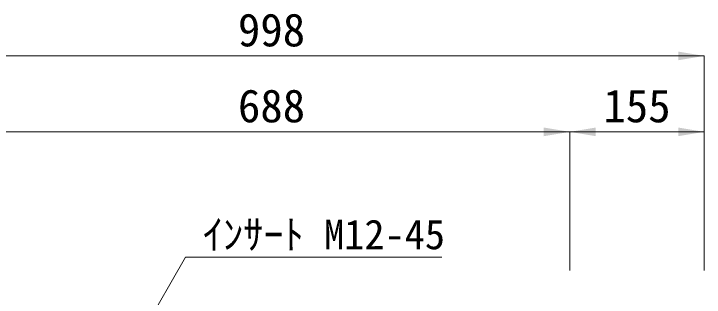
# Model space of a CAD drawing. Units: millimetres at full size. Extents: x 58559 to 106559, y -58351 to -47326.
# Drawn here: x 80081 to 80877, y -51346 to -51019 of the extents above; entities that cross this region are included whole.
import ezdxf
from ezdxf.enums import TextEntityAlignment as Align

# ---------------------------------------------------------------- set-up
doc = ezdxf.new("R2010")
doc.units = ezdxf.units.MM
doc.header["$LTSCALE"] = 50
doc.layers.add('寸法線', color=7, linetype='Continuous', lineweight=13)
doc.layers.add('引出線', color=4, linetype='Continuous', lineweight=13)
doc.styles.add('ＭＳ ゴシック', font='')
doc.styles.get('ＭＳ ゴシック').set_extended_font_data('MS Gothic')

# ---------------------------------------------------------------- blocks, each defined once
blk = doc.blocks.new('filled_arrow')
at = {"color": 0, "linetype": 'Continuous', "lineweight": -2}
blk.add_solid([(7.5, 1.25), (0, 0), (7.5, -1.25)], dxfattribs=at)

msp = doc.modelspace()

# ---------------------------------------------------------------- linework, layer by layer
at = {"layer": '寸法線'}
for p, q in [((79878.96, -51067.73), (80876.96, -51067.73)), ((80876.96, -51314.9), (80876.96, -51067.73)), ((80033.96, -51155.23), (80721.96, -51155.23)), ((80721.96, -51314.9), (80721.96, -51155.23)), ((80721.96, -51155.23), (80876.96, -51155.23)), ((80721.96, -51314.9), (80721.96, -51155.23)), ((80876.96, -51314.9), (80876.96, -51155.23))]:
    msp.add_line(p, q, dxfattribs=at)
at = {"layer": '引出線'}
msp.add_lwpolyline([(80134.41, -51550.84), (80278.71, -51299.52), (80574.28, -51299.52)], dxfattribs=at)

# ---------------------------------------------------------------- block references
at = {"layer": '寸法線', "xscale": 4, "yscale": 4, "rotation": 180}
for p in [(80876.96, -51067.73), (80721.96, -51155.23), (80876.96, -51155.23)]:
    msp.add_blockref('filled_arrow', p, dxfattribs=at)
at = {"layer": '寸法線', "xscale": 4, "yscale": 4}
msp.add_blockref('filled_arrow', (80721.96, -51155.23), dxfattribs=at)

# ---------------------------------------------------------------- texts
at = {"layer": '寸法線', "style": 'ＭＳ ゴシック'}
for s, p in [('998', (80377.96, -51037.73)), ('688', (80377.96, -51125.23)), ('155', (80799.46, -51125.23))]:
    msp.add_text(s, height=37.98, dxfattribs=at).set_placement(p, align=Align.MIDDLE_CENTER)
at = {"layer": '引出線', "style": 'ＭＳ ゴシック'}
msp.add_text('ｲﾝｻｰﾄ M12-45', height=34.18, dxfattribs=at).set_placement((80298.71, -51256.32), align=Align.TOP_LEFT)

doc.saveas('drawing.dxf')
